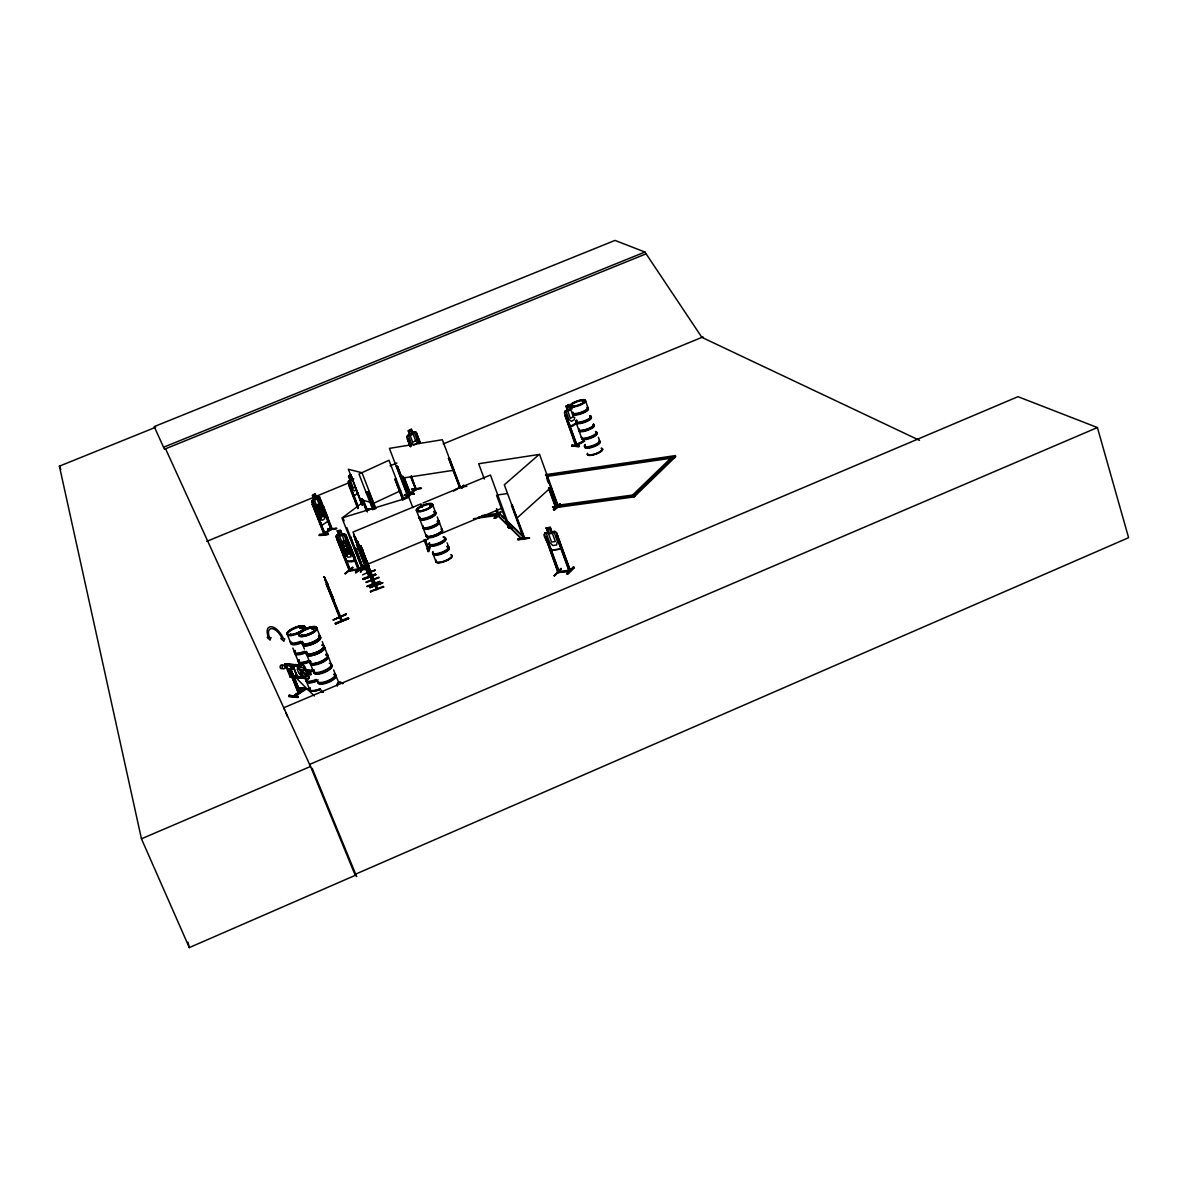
<?xml version="1.0" encoding="UTF-8"?>
<svg xmlns="http://www.w3.org/2000/svg" width="1188" height="1188" viewBox="0 0 1188 1188"><rect width="100%" height="100%" fill="white"/><g stroke="black" fill="none" stroke-linecap="round" stroke-linejoin="round"><path stroke-width="1.5" d="M285.387 665.443L285.283 663.736L303.311 665.458M285.506 665.473L300.638 666.483L300.133 665.265L284.897 663.988M291.179 677.323L290.154 675.645L305.019 677.264L305.509 678.482L290.139 677.175C291.402 677.962 289.961 674.145 291.015 677.264L285.447 663.81L286.709 664.983L286.13 665.532M494.46 518.072L500.712 511.79M561.3 569.186L554.009 575.883L560.974 568.488M561.152 569.082L554.484 575.735M372.037 583.026L374.725 586.56M360.721 571.22L360.35 572.022L362.637 566.32M360.885 571.74L362.177 568.428M341.773 619.676L339.367 616.899L342.293 620.938L326.522 582.417M342.322 620.879L341.595 619.304M340.971 619.557L341.817 619.72M358.137 508.434L348.292 483.011L348.47 481.14L350.059 479.967L348.529 476.299L350.816 474.591L352.242 478.259L348.559 481.244M354.336 495.797L352.301 492.768L348.47 481.14M557.469 506.266L557.974 507.425L550.549 488.016M557.038 506.34L558.271 505.212L634.941 494.728L635.313 495.767L557.038 506.34L558.167 505.613M574.695 417.166L574.368 419.75L571.413 421.369L568.77 419.216L566.26 412.177L567.389 410.053L565.83 406.192L569.067 404.469L570.344 408.434L572.378 408.835M524.754 538.105L512.028 504.752L524.042 538.684L524.814 538.03L523.596 538.713L523.849 537.318M315.904 512.31L316.201 510.424L322.245 506.222L323.671 506.89L327.576 516.765L328.126 521.042L321.963 525.319L316.008 512.295L316.29 510.513M322.082 525.141L319.884 522.126L311.731 502.301L312.043 500.4L318.206 496.228L319.631 496.896L332.209 529.061M312.221 500.49L311.731 502.301M577.086 445.411L565.859 414.879L576.952 445.53C573.032 443.48 580.843 444.49 583.991 440.466M377.472 589.263L376.047 584.11M375.943 585.476L376.908 589.56L363.929 556.207M373.329 584.451L373.314 582.64L372.854 583.219M289.382 670.968L290.228 670.938M570.463 426.388L568.176 423.091L570.507 426.225L576.299 423.032C567.493 432.952 567.493 417.612 564.478 413.053L565.013 411.152L572.453 407.128M564.552 413.053L565.087 411.152M369.186 575.616L368.874 572.304L369.067 575.69M355.301 539.367L353.697 535.283L369.557 576.462M407.588 435.61L407.113 437.303L410.603 446.866L406.92 437.303L407.499 435.506L409.622 434.377L408.212 430.799L411.404 429.165L412.696 432.907L414.701 433.264L417.211 439.902L416.721 443.584L413.825 445.129L411.182 443.124L408.672 436.456L409.771 434.452L408.36 430.873L411.345 429.328L412.622 432.892M356.385 544.282L369.023 577.041L369.171 575.274M290.748 677.13L308.598 678.719L308.895 677.19M308.598 678.719L309.132 677.175L304.945 666.839L303.296 665.31L295.292 664.567M428.155 551.692L429.521 546.242L430.398 546.703L428.853 551.47L427.903 551.024L429.477 546.228L427.918 551.009M427.502 549.792L428.259 548.069L427.086 548.648L427.502 549.792L428.898 549.376L425.081 539.456M427.829 549.524L423.953 539.798M583.471 401.559C580.546 402.643 586.233 399.628 583.471 401.633M584.318 400.92L582.551 401.396L583.145 400.92M582.684 401.796L583.768 401.024M572.527 406.073L571.547 406.519M571.235 406.355L572.349 405.851M350.594 570.552L337.956 538.788L350.029 570.879L349.955 569.408M349.287 569.468L349.866 569.631M349.242 570.953L359.34 569.78L345.886 535.357M289.798 676.106L305.019 677.264M286.159 663.81C283.917 665.013 286.976 662.577 286.382 665.562M366.691 508.82L365.681 509.34L366.78 508.716L367.226 509.815L363.29 499.955M361.048 571.814C361.924 570.374 362.637 565.429 363.083 569.171L355.153 548.93M362.964 567.716L361.776 568.235M350.133 569.394L349.005 569.542L349.45 570.7L359.489 569.587L346.05 535.239L344.431 533.961L336.694 534.927L335.981 536.516L344.401 557.618L347.074 561.36C361.791 564.196 351.767 552.658 350.341 545.841C345.5 544.772 344.06 541.773 342.619 535.699L339.516 536.085L343.198 545.441L342.055 546.94L344.936 554.261L347.832 557.187L350.935 556.83L351.366 553.489L348.485 546.168L346.317 545.054M336.115 536.56L336.783 535.046M529.195 538.209L517.76 539.753L529.566 537.956L517.864 538.773L529.462 537.897M348.648 544.772L350.193 545.797L350.698 549.821L342.812 550.816L340.214 547L340.971 545.515L343.124 545.247L341.58 541.327M340.481 547.074L340.882 545.574L348.723 544.713M350.712 537.139L363.231 569.082M349.643 537.318L350.772 536.976M411.464 476.091L415.963 489.738L410.528 476.596M415.473 489.842L415.592 488.61M429.536 506.073L430.739 504.781M430.338 505.732L431.496 505.078M430.101 504.989L431.779 504.93L431.021 505.479M362.563 568.993C362.385 564.746 364.79 571.235 361.523 568.295M417.374 510.959L418.31 510.098L417.537 510.35M418.651 510.439L417.419 510.736M418.681 510.365L417.552 510.885M413.973 494.178C399.242 494.446 403.608 497.564 414.122 493.287L404.663 494.579L404.544 495.396M545.351 532.803L544.52 534.452L558.256 572.364L570.507 570.834L556.578 532.759L554.722 531.378L545.158 532.744L544.371 534.407C541.476 534.511 558.761 561.553 548.633 546.094M404.529 495.337L414.36 493.911M357.336 569.676C381.274 569.973 357.855 565.963 357.321 569.794M357.647 569.408L367.315 568.829M313.38 628.259L312.132 628.794L312.696 628.214M313.974 628.378L312.889 628.482M311.88 628.66L313.023 629.091L314.241 627.828M301.307 636.026L302.613 635.565L301.529 635.298M301.618 636.174L302.881 635.506L301.722 635.194M301.529 635.446L302.688 635.268M302.316 627.531L301.217 628.11M300.534 627.427L300.237 628.363L301.425 628.051M301.366 628.244L302.881 627.116L301.485 627.531M290.629 634.288L289.827 634.555L290.57 634.333M290.585 634.808L290.332 635.001M508.345 526.878C510.038 530.204 506.578 526.21 509.489 526.418M328.081 534.57C309.816 535.105 324.072 536.634 328.289 533.65L319.587 534.318L319.423 535.135M339.367 617.478L341.773 621.161L324.101 576.774L325.007 577.992M331.214 528.096C333.724 527.056 324.176 535.625 324.918 533.991L317.597 515.755M327.19 519.661L331.021 529.67L331.898 529.061L320.047 499.242L319.334 499.747L322.601 508.033M298.143 697.089L289.07 695.322L298.337 697.074L288.743 696.391L297.713 697.49M422.26 507.335L420.938 503.875L352.985 532.076L373.507 584.882L374.903 584.288L373.656 584.615M523.656 538.624L511.434 505.301L512.429 504.707M578.927 446.599L571.784 445.946L578.942 446.614L579.254 445.678L572.081 445.055L571.814 445.856M572.052 445.084L571.799 445.96M376.938 587.778L376.774 589.575L377.339 588.996M557.469 507.454L558.642 506.236M371.978 579.18L372.468 580.828M584.14 401.351L583.65 401.009M508.672 528.14L510.038 527.724M509.801 527.843L490.436 475.022L423.047 502.999M410.454 494L404.172 477.428M289.055 670.581L290.05 670.685L299.198 693.198L298.411 693.183L299.287 693.243L290.332 670.893L291.312 670.24L300.371 692.545L291.134 670.284L289.055 670.581L291.431 670.24L290.288 669.765M301.707 635.922L302.435 635.58A9.697 3.015 -22.1 0 0 316.602 628.185A9.697 3.015 -22.1 0 0 303.846 629.566A9.697 3.015 -22.1 0 0 302.331 635.669A9.638 2.985 -22.1 0 0 316.543 628.185A9.638 2.985 -22.1 0 0 303.861 629.551A9.638 2.985 -22.1 0 0 302.361 635.625L302.465 635.61M429.729 506.088L431.897 504.989M431.259 504.945L430.472 505.39M300.43 627.457L302.004 626.819M300.208 627.992L301.054 627.383M290.169 634.912L290.971 634.362M566.914 573.537L573.522 566.958L566.839 573.537L567.79 574.175L574.324 567.478L567.107 574.264M570.507 570.834C571.116 568.072 566.438 570.76 569.824 569.78M556.4 532.907L570.285 571.057L568.904 571.265L568.666 569.943M568.577 570.314L558.939 571.517M570.047 569.542L569.958 571.161M557.662 571.101L558.835 570.893C561.078 573.344 556.029 573.002 557.781 571.086M561.048 568.458L554.692 575.809M557.499 571.369L559.31 572.171M374.279 583.189L372.973 583.546L374.383 583.159M551.529 550.311L561.152 548.975L551.574 550.148M560.766 544.535L561.078 549.049M556.504 532.833L554.722 531.378M556.192 535.847L557.543 535.476L556.192 535.847L569.126 571.235M557.41 507.365L634.125 496.911L675.734 456.608L675.378 455.598L545.5 474.71M672.022 456.994L632.655 495.04L633.026 496.079M643.51 485.922L647.445 482.12M660.573 469.438L672.378 458.019M675.378 455.598L633.768 495.871L634.125 496.911M570.091 571.101L558.018 572.586L545.396 537.125L546.525 536.976L559.489 572.2M545.173 537.347L546.525 536.976M550.341 527.383L546.198 528.007L550.341 527.383L551.856 531.912L554.425 533.1L557.38 541.253L556.608 545.01L552.821 545.515L549.524 542.307L546.554 534.169L548.054 532.432L546.465 528.066M584.526 441.268L575.764 445.96L564.998 415.355L566.112 414.894M554.291 510.083L560.484 504.217L554.291 510.083L553.415 509.489L559.904 504.187M557.573 507.439L558.523 506.86L539.486 454.158L504.321 484.808L524.235 538.535M549.539 487.956L556.682 507.365C554.529 508.954 555.123 503.92 555.939 507.246L548.737 487.897M555.197 506.34L556.459 505.94L555.063 506.385M553.489 509.489L559.741 503.742M516.661 518.369L551.366 487.035M500.846 512.295L494.594 518.176C498.96 518.918 497.594 511.167 497.668 515.547L522.081 539.397L524.547 538.357L523.923 536.842M545.752 474.74C547.074 472.497 546.465 481.675 548.752 483.026M324.666 532.996L323.611 533.471L330.724 528.898M324.161 534.496L312.266 504.603L312.993 504.113L325.096 534.08M331.096 529.596L331.036 528.482M498.455 514.062L497.252 514.256L498.678 513.84M494.015 518.161L500.727 511.776L494.594 518.176M453.623 491.119L459.518 487.362L466.839 486.278M478.497 516.973L496.614 514.493L497.861 513.379L481.571 515.622M461.493 487.882C463.513 484.125 466.127 485.521 462.043 487.971M461.597 487.941L463.973 485.758M460.573 487.347L459.682 487.481L448.589 458.271L459.711 487.466M448.381 458.449L449.51 458.123L460.454 487.392L459.266 487.763M463.736 485.298L461.241 487.422L463.81 485.343M404.603 498.99L410.899 493.748M404.336 498.366L410.617 493.198M408.85 496.109L397.475 466.305L408.954 496.109C406.296 496.272 409.934 496.911 408.093 495.262L407.41 495.366M407.232 495.366L408.553 495.01M363.677 566.542L355.524 572.037C379.432 553.281 340.05 585.892 363.261 566.572M358.123 568.532C359.311 569.126 358.182 567.389 358.464 569.705M357.885 569.082L350 569.958M362.979 566.052L355.539 572.037M345.352 573.165L352.762 567.151L345.5 573.67M366.201 510.38L371.889 508.984M347.074 561.36L344.475 557.543M397.475 466.305L396.361 466.617L397.252 466.483M350.623 549.896L350.074 545.782M358.063 492.827L354.217 495.975L352.227 492.842M362.043 569.29L363.394 568.859M356.489 489.441L354.469 491.045L352.242 488.966L349.569 482.105L350.178 480.026L348.752 476.343M346.05 535.239L344.431 533.961M345.797 538.001L346.97 537.689L345.797 538.001L358.39 569.913M363.409 568.324L362.637 568.933L350.118 537.006M349.376 570.923L336.783 539.114L337.956 538.788M357.811 508.479L348.782 485.328L349.718 484.793L358.093 506.296M350.668 475.66L349.361 476.685L349.836 477.903L351.143 476.878M421.101 488.446L411.449 489.233L420.938 488.03M348.633 476.284L350.787 474.769M411.687 489.842L421.488 488.342M415.518 489.04L410.261 493.124M416.587 489.248L409.474 494.535L402.598 476.284M340.139 617.537L326.165 583.961M363.513 501.9L342.812 517.419L344.134 520.804M352.836 567.745L345.069 573.878L345.366 573.165M312.889 628.422L312.429 628.051M290.689 634.778A9.638 2.97 -22.2 0 0 304.9 627.353A9.623 2.97 -22.2 0 0 292.293 628.734A9.623 2.97 -22.2 0 0 290.704 634.778A9.623 2.97 -22.2 0 0 304.9 627.368A9.638 2.97 -22.2 0 0 292.278 628.719A9.638 2.97 -22.2 0 0 290.689 634.778L290.852 634.719M302.495 627.442L300.267 628.17L300.787 627.219M300.386 627.813L302.598 626.997M289.827 634.941L291.194 634.496M582.447 401.618L584.021 401.44M327.799 529.224L336.828 528.408L328.081 529.016M331.021 528.868L324.606 533.219M366.201 508.895L366.795 509.904M317.998 515.325L315.652 512.206L317.909 515.325L324.101 511.078L323.448 506.816L324.101 511.078M316.557 505.568L319.082 503.89M317.27 507.365L319.691 505.687M312.266 504.603L313.29 504.083M319.334 499.747L320.047 499.242M363.142 568.458L355.851 548.396M376.344 587.956L375.75 585.016M315.028 493.866L312.593 495.53L314.048 499.227L313.231 501.366L315.963 508.271L318.429 510.32M293.184 696.406L305.182 688.446L305.42 689.174M298.039 696.331L289.011 695.44L288.758 696.48M309.429 689.604L300.163 687.882L309.429 689.604L300.445 688.624M293.035 695.767C292.887 698.692 302.064 687.392 304.128 688.327L304.425 689.055M292.857 696.361L303.92 689.01M292.827 696.42L305.138 688.431M294.832 696.643L305.925 689.218M310.825 674.442L307.811 674.145L307.707 676.269L302.138 675.705L298.856 673.254L297.178 669.141L298.648 667.151L304.232 667.686L306.133 670.002L309.177 670.151L310.989 674.606L309.058 670.24L306.014 670.077L303.296 665.31M309.132 677.175L307.692 674.235L310.989 674.606M290.377 675.957L286.516 665.28M289.516 670.27L288.907 668.785L290.214 668.681L300.326 692.456M290.748 667.908L291.402 667.597M288.907 668.785L290.214 668.681M291.327 668.829L293.852 668.829L291.327 668.829L290.496 666.78L293.02 666.795M289.204 670.953L291.431 670.24M290.05 670.685L289.902 668.889M290.496 666.78L291.639 668.621M292.783 665.726L297 676.091L292.783 665.726L295.367 664.716L292.931 665.844M428.734 549.45L425.037 539.619M366.171 509.236L366.468 510.38M363.201 568.443L355.509 548.425M416.156 489.322L411.137 476.136M409.815 492.857L409.801 494.49L410.588 493.926L403.846 477.472M324.829 534.051L324.487 532.907M312.578 504.573L324.398 534.57L323.968 533.486M301.871 627.858L302.628 626.937M431.021 505.613L431.749 504.885M584.244 440.481L576.551 444.594M565.978 406.266L569.007 404.663L570.27 408.434M497.906 515.206L496.317 510.588M410.053 446.272L407.469 439.486L408.33 439.025L411.122 445.842M415.919 434.986C417.255 432.922 416.81 441.966 419.334 443.495M408.538 439.04L407.469 439.486M407.529 435.595L414.775 431.793M368.354 491.372L368.726 491.193M361.746 504.826L355.509 487.644L362.578 504.766M355.969 487.763L355.138 487.823M290.436 670.893L299.094 693.287M312.563 628.17L313.32 627.635M312.132 628.452L313.498 628.556M313.305 628.808L314.063 627.992M302.212 635.996L302.42 635.907A9.697 3.015 -22.1 0 0 316.721 628.482A9.697 3.015 -22.1 0 0 303.965 629.863A9.697 3.015 -22.1 0 0 302.45 635.966M558.315 572.334L557.989 570.997M559.073 572.482L546.287 537.199M367.196 492.159L366.038 492.56L367.196 492.159L373.864 509.385M402.821 499.821L394.936 479.209L395.931 478.734M370.805 504.588L400.638 490.733M431.244 505.657L429.982 506.073M583.709 401.603L584.674 401.054L583.531 400.801M460.35 487.555L442.337 439.723L389.412 448.381L407.751 496.436M349.703 569.676L350.163 570.819M349.614 570.671L336.204 536.501M358.776 568.636L359.177 569.824M354.885 874.457L1128.6 537.689L1097.415 427.546L1017.982 396.688L283.813 707.736L284.6 709.667M155.717 427.235L59.4 466.156L141.446 838.802L189.308 947.593L355.257 875.348L309.682 764.404L1097.415 427.546M141.446 838.802L310.528 766.468L165.548 448.767M509.919 527.769L508.791 528.244L496.599 495.426L497.727 494.951M511.642 529.224L512.325 528.912L508.405 525.957M360.796 552.524L361.894 551.514L374.68 584.437L374.576 583.442M332.358 595.797C337.05 608.241 324.829 576.982 327.962 584.719M521.695 538.357L524.175 537.318L499.673 513.558L497.297 514.538L522.081 539.397M345.916 613.825L333.16 619.988L346.198 614.508L345.916 613.81M335.417 623.745L348.693 618.532L348.277 617.626L335.209 623.21L335.58 624.042L348.678 618.503L335.447 623.819M324.844 577.962L327.591 584.125M327.19 582.981L325.274 580.16L340.08 617.181M365.874 564.983L428.378 538.892M442.263 533.1L502.583 507.929M326.641 582.046L327.042 583.041M206.757 541.372L348.945 482.788M390.065 465.845L396.926 463.023M443.183 443.956L703.014 336.902M644.921 252.034L614.998 240.407L154.202 426.611L163.558 447.237L644.921 252.034L701.87 337.362L919.497 440.332M645.589 254.039L164.39 449.242L163.558 447.237M575.69 444.891L576.299 445.901L564.998 415.355M357.677 542.307L357.246 541.089L358.449 543.718M358.895 545.307L358.642 544.297L359.236 545.218M359.118 546.391L359.355 547.386M369.112 567.478L360.84 545.782L363.439 553.252M362.726 551.143L362.83 552.197L362.236 549.019L375.957 585.862M362.682 549.999L362.875 550.742M363.172 552.658L377.398 589.322L362.919 552.034L363.454 553.95M364.983 560.498L365.325 561.345L363.751 557.321L364.033 558.538M366.944 560.87L368.473 565.399L366.795 560.929M367.701 564.805L369.201 568.503L368.622 565.34M365.993 582.001L378.794 577.19M366.201 582.536L379.002 577.724M379.937 581.808L367.062 586.649M366.884 586.204L379.729 581.274M369.483 587.065L382.655 582.892L369.498 587.095M382.61 582.744L369.75 587.748L382.655 582.892M370.582 591.787L383.605 587.006M373.789 584.808L373.181 583.427M302.094 663.439L301.188 663.453M415.741 488.238L415.874 489.783L410.855 476.551M409.875 494.431L402.925 476.24M362.31 569.186L341.921 517.938L408.939 497.445L412.845 507.677M353.742 533.932L353.876 535.328M355.301 537.912L355.108 537.125L355.776 538.119M355.316 540.184L355.242 537.065M355.91 542.025L355.464 540.124M361.761 556.236L361.33 553.044L361.761 556.236L360.098 552.672M367.122 572.69L362.563 574.903M370.27 571.517L375.245 570.195L370.522 572.185M370.478 571.888L375.245 570.195M375.423 573.967L362.696 578.675L362.949 579.492L375.705 574.873L375.438 574.056M375.675 574.636L362.919 579.388L375.705 574.873M407.692 495.129L407.692 496.48M354.514 550.044L359.786 548.455M427.695 549.599L428.957 549.212M430.635 505.776L429.744 505.91M417.864 511.018L418.518 510.276M331.333 529.655L319.631 499.717M313.201 628.006L313.439 627.932M313.083 628.898L312.088 629.046M408.108 496.213L396.584 466.439M556.563 507.41L555.984 506.236M358.761 569.616L346.05 537.793M368.77 573.299L355.88 539.426M350.816 474.591L352.212 478.437L353.772 478.809M537.511 454.692L478.675 463.736L484.333 479.002M349.718 484.793L358.405 508.004M400.846 478.348L453.757 470.255M546.153 475.482L674.279 456.667L674.621 457.692M551.336 474.873L555.004 474.339M558.657 473.804L562.31 473.269M567.805 472.453L571.458 471.918M575.126 471.384L578.779 470.849M582.432 470.314L587.926 469.498M591.579 468.963L595.247 468.428M598.901 467.894L602.568 467.359M608.048 466.542L611.701 466.008M615.369 465.473L619.022 464.939M622.69 464.404L628.17 463.587M631.823 463.053L635.491 462.518M639.144 461.984L642.812 461.449M648.292 460.647L651.945 460.098M655.613 459.563L659.266 459.028M662.934 458.494L668.413 457.692M546.51 476.462L670.968 458.226M366.795 509.207L371.829 509.132M365.741 509.711L372.186 508.806L365.8 509.756M497.95 494.906L507.142 493.584M309.474 689.411L300.237 687.911M560.513 504.276L559.652 503.697M564.062 505.88L552.821 507.454M497.802 515.384L498.782 515.25M545.277 532.877L547.98 532.506L546.272 527.947M554.633 531.6L551.781 531.986L550.192 527.606M473.418 518.711L496.985 515.488L496.614 514.493M337.362 530.902L340.481 530.501L342.025 534.452L344.282 535.491L347.178 542.842L346.748 546.183L343.718 546.747L346.599 554.054L349.703 553.697L346.822 546.361M574.368 567.552L573.418 566.899M336.709 535.105L338.922 534.838L337.451 530.828M344.357 534.154L342.025 534.452L340.614 530.294L337.199 530.784L338.922 534.838L337.852 536.293L340.748 543.629L343.644 546.569M336.783 539.114L337.689 538.996M341.491 541.386L344.906 540.911L346.451 544.846M342.396 543.421L345.515 543.05M342.916 550.608L350.564 549.702M347.104 561.226L354.974 560.394L354.351 556.37M373.27 584.422L372.2 579.967M357.454 568.889L367.448 567.923M313.959 499.242L312.355 495.47L315.058 493.673L316.528 497.386M336.427 528.556L327.725 529.373M323.671 506.89L322.171 506.385M320.478 507.395L319.127 503.697L316.424 505.509L317.879 509.192L317.211 511.389L319.928 518.28L322.394 520.314L324.799 518.621L324.933 514.775L322.215 507.915L320.448 507.588M328.126 521.042L327.472 516.78M556.756 507.157L549.747 487.763M328.541 534.273L319.735 534.808M555.553 507.528L548.514 488.105M498.485 513.869L498.886 515.236M508.939 525.764L508.093 525.438L511.79 529.076M290.154 675.645L291.015 675.72M572.215 445.545L579.477 446.317M412.756 432.729L414.761 431.66L416.335 432.328L419.943 441.891M284.957 664.3L285.818 664.389M285.833 665.087L300.638 666.483M300.519 677.754L308.613 678.482M298.337 697.074L289.219 695.93M316.483 497.564L318.265 497.906L320.983 504.796L320.849 508.642L318.503 510.498L321.22 517.374L323.641 515.681L320.923 508.806M290.362 677.383L284.957 664.122M360.098 499.435L370.389 502.301M394.936 479.209L402.97 499.896M318.132 496.376L319.572 497M339.56 617.775L326.373 584.288M305.45 689.055L294.119 695.945M289.501 670.893L298.47 693.213L289.53 670.819A2080.633 520.032 11.4 0 0 314.449 695.99M510.038 526.804L512.34 528.942M508.108 527.012L509.607 526.536L509.815 527.858M501.336 515.8L503.92 518.31M506.489 520.819L524.547 538.357M376.284 588.327L376.195 584.838M563.84 505.346L552.524 506.934L563.795 505.36M289.857 669.527L290.228 669.468M324.101 576.774L325.17 578.497M330.294 591.268L324.25 576.715M332.001 596.628L333.798 599.598M331.853 596.688L333.65 599.658M333.16 619.988L346.124 614.359M359.415 545.96L359.028 545.247L359.563 546.584M362.088 549.064L362.578 550.148M358.776 544.253L359.266 545.322M355.554 874.16L356.652 876.581L312.206 768.339M354.366 536.115L354.069 534.986M366.409 560.84L367.538 563.424L365.83 558.301M329.224 589.545L331.615 594.579L330.665 591.876M59.4 466.156L60.826 469.512M361.211 546.851L361.583 547.995M364.33 559.83L365.191 562.355M286.011 713.097L287.422 716.527M367.834 564.746L369.349 568.443M292.708 667.003L293.54 669.037M292.604 675.363L299.584 692.456M289.219 668.592L289.827 670.077M287.214 634.318L290.466 642.307M292.842 648.099L294.52 652.227M295.188 653.89L298.337 661.612M299.747 665.518L300.237 666.75M304.633 677.531L305.123 678.749M306.623 682.016L309.816 689.901M293.05 665.77L297.178 675.913M302.747 644.921L304.41 649.094M306.801 654.9L310.009 662.904M310.32 663.676L313.558 671.651M316.647 627.724L319.854 635.773M322.215 641.594L323.864 645.767M324.562 647.43L327.769 655.42M328.081 656.192L331.274 664.181M333.62 669.958L335.254 674.086M338.491 682.075L335.937 675.734A9.608 3.193 -22.3 0 1 327.442 682.788A9.608 3.193 -22.3 0 1 318.161 682.358M320.537 507.573L316.973 498.797L314.538 500.46L318.117 509.251M319.29 506.043L318.8 504.811L317.241 505.88L317.731 507.113M312.993 504.113L316.275 512.429M346.777 527.561L350.089 536.011M350.475 536.961L352.48 542.099M370.686 592.159L370.374 591.238L383.353 586.352L383.65 587.199M360.142 548.099L361.909 552.598M369.542 571.666L371.547 576.804M364.538 559.83L365.562 562.414M359.34 547.193L355.613 538.06L369.201 573.091M373.774 584.288L359.712 547.861L362.771 555.316L362.503 554.113M362.949 500.014L366.156 508.256M362.058 498.782L367.404 511.939M361.716 498.826L366.142 510.439M362.221 504.945L348.381 469.29L362.013 472.735L375.868 508.523M368.829 491.505L375.497 508.716M369.023 493.094L370.359 496.539M373.017 503.43L375.022 508.583M367.047 492.099L373.715 509.31M372.854 509.845L358.984 474.042L388.981 460.261L403.965 499.42M416.587 510.825L419.379 518.161M419.988 519.691L422.854 527.294M423.463 528.809L426.225 536.13M433.323 554.692L436.07 561.954M408.33 439.025L410.899 445.812M432.477 504.217L435.239 511.568M437.273 516.899L438.699 520.7M439.293 522.215L442.07 529.521M447.089 542.812L448.5 546.584M416.186 432.432L420.196 443.035M416.78 434.541L419.988 443.02M456.296 488.714L456.652 489.664M499.673 513.558L500.044 514.553L497.668 515.547L496.094 510.795M496.658 508.746L499.109 515.028M496.436 508.939L498.604 515.325M556.43 535.625L569.423 570.938M568.666 569.72L569.097 571.265M546.317 474.22L557.707 505.732M546.138 474.68L557.9 507.454M576.239 422.869L578.675 429.789M578.912 430.457L581.363 437.347M585.506 400.727A8.108 2.109 -19.5 0 1 574.175 406.459A8.108 2.109 -19.5 0 1 573.834 402.702A8.108 2.109 -19.5 0 1 585.506 400.727L587.926 407.692M598.381 437.303L599.628 440.882A8.153 2.272 -19.5 0 1 591.401 446.554A8.153 2.272 -19.5 0 1 585.417 444.951M358.731 546.198L360.127 551.291L355.45 539.322M325.423 580.1L325.646 581.303M187.971 942.188L189.308 947.593M368.429 565.295L369.201 568.503M365.978 558.954L366.26 560.187M363.023 551.381L363.29 552.598M361.746 548.217L362.34 550.089M360.84 545.782L361.167 547.163M360.751 546.02L361.033 547.223M325.972 581.036L326.151 581.823M358.835 544.401L359.296 546.435L357.246 541.089L357.722 542.396M357.766 542.099L357.93 542.857M354.276 556.43L354.752 560.335M358.791 546.851L358.88 548.099M354.588 536.323L354.648 537.11M560.617 544.535L560.929 548.915M288.313 669.512A2080.633 520.032 11.4 0 1 284.793 665.681M282.685 668.176A1.901 1.544 -83.5 0 1 280.413 667.998A1.901 1.544 -83.5 0 1 280.858 665.221A1.901 1.544 -83.5 0 1 283.056 665.889M305.019 651.841A9.727 3.074 -22.3 0 1 296.525 653.742A9.727 3.074 -22.3 0 1 295.114 650.979M304.767 651.217A9.593 3.029 -22.3 0 1 296.391 653.088A9.593 3.029 -22.3 0 1 294.995 650.385M301.41 642.931A9.608 3 -22.2 0 1 293.035 644.817A9.608 3 -22.2 0 1 291.639 642.129M301.203 642.381A9.742 3.044 -22.2 0 1 290.733 642.619M305.227 652.346A9.727 3.089 -22.3 0 1 296.733 654.246A9.727 3.089 -22.3 0 1 295.322 651.484M300.995 641.876A9.742 3.044 -22.2 0 1 290.525 642.099M308.583 660.647A9.563 3.059 -22.3 0 1 300.222 662.488A9.563 3.059 -22.3 0 1 298.812 659.756M308.821 661.211A9.593 3.074 -22.3 0 1 300.43 663.067A9.593 3.074 -22.3 0 1 299.02 660.32M305.45 652.895A9.593 3.044 -22.3 0 1 295.114 653.058M300.742 641.253A9.608 3 -22.2 0 1 290.407 641.49M308.672 660.87A9.593 3.074 -22.3 0 1 300.282 662.726A9.593 3.074 -22.3 0 1 298.871 659.979M316.454 680.085A9.682 3.193 -22.3 0 1 305.984 680.13M316.661 680.59A9.682 3.193 -22.3 0 1 306.177 680.635M316.201 679.462A9.563 3.148 -22.3 0 1 305.865 679.521M316.884 681.125A9.549 3.148 -22.3 0 1 308.509 682.937A9.549 3.148 -22.3 0 1 307.068 680.115M319.988 688.802A9.519 3.178 -22.4 0 1 309.667 688.817M309.177 662.117A9.563 3.074 -22.3 0 1 298.871 662.251M312.459 670.195A9.697 3.148 -22.3 0 1 307.781 671.71M312.206 669.587A9.563 3.104 -22.3 0 1 309.86 670.448M312.875 671.235A9.563 3.119 -22.3 0 1 310.543 672.111M312.667 670.7A9.697 3.148 -22.3 0 1 310.291 671.591M320.077 689.04A9.563 3.193 -22.4 0 1 311.702 690.837A9.563 3.193 -22.4 0 1 310.246 687.986M323.745 646.213A9.786 3.119 -22.2 0 1 315.756 653.831A9.786 3.119 -22.2 0 1 306.89 652.494M325.72 654.35A9.623 3.104 -22.2 0 1 325.646 658.657A9.623 3.104 -22.2 0 1 314.241 663.468A9.623 3.104 -22.2 0 1 310.41 660.81M318.473 635.966A9.801 3.089 -22.2 0 1 314.063 642.812A9.801 3.089 -22.2 0 1 302.301 643.554M303.222 643.064A9.652 3.044 -22.2 0 0 307.039 645.648A9.667 3.044 -22.2 0 0 318.503 640.837A9.667 3.044 -22.2 0 0 318.607 636.605A9.652 3.044 -22.2 0 1 318.488 640.837A9.652 3.044 -22.2 0 1 307.039 645.648A9.667 3.044 -22.2 0 1 303.207 643.079M322.275 645.426A9.786 3.119 -22.2 0 1 322.186 649.762A9.786 3.119 -22.2 0 1 310.573 654.647A9.786 3.119 -22.2 0 1 306.682 651.974M319.527 635.714A9.801 3.089 -22.2 0 1 312.682 642.827A9.801 3.089 -22.2 0 1 302.094 643.05M333.977 674.829A9.608 3.193 -22.3 0 1 335.239 675.14M333.843 674.19A9.742 3.237 -22.3 0 1 330.665 680.709A9.742 3.237 -22.3 0 1 317.879 682.699M327.561 656.103A9.623 3.119 -22.2 0 1 320.894 663.186A9.623 3.119 -22.2 0 1 310.469 663.32M327.383 655.568A9.652 3.119 -22.2 0 1 319.513 663.142A9.652 3.119 -22.2 0 1 310.751 661.761M331.14 664.597A9.756 3.193 -22.2 0 1 323.21 672.319A9.756 3.193 -22.2 0 1 314.33 670.864M334.571 673.477A9.623 3.193 -22.3 0 1 326.774 681.125A9.623 3.193 -22.3 0 1 318.013 679.655M331.259 665.235A9.623 3.163 -22.2 0 1 324.606 672.378A9.623 3.163 -22.2 0 1 314.152 672.467M334.912 673.997A9.756 3.237 -22.3 0 1 328.2 681.273A9.756 3.237 -22.3 0 1 317.597 681.318M330.932 664.092A9.756 3.193 -22.2 0 1 323.002 671.799A9.756 3.193 -22.2 0 1 314.122 670.359M329.328 663.29A9.638 3.148 -22.2 0 1 329.284 667.641A9.638 3.148 -22.2 0 1 317.864 672.467A9.638 3.148 -22.2 0 1 314.003 669.75M323.344 691.847A9.549 3.208 -22.3 0 1 321.324 690.05M322.304 692.099A9.563 3.222 -22.3 0 1 321.621 691.49M323.374 692.099A9.623 3.237 -22.3 0 1 321.428 691.164M337.214 685.892A5.316 3.341 51.4 0 1 338.565 682.551A5.316 3.341 51.4 0 1 342.693 683.664M337.407 685.728A5.316 3.341 51.4 0 1 338.758 682.387A5.316 3.341 51.4 0 1 342.901 683.501M437.347 521.681A8.628 2.495 -20.8 0 1 437.823 524.918A8.628 2.495 -20.8 0 1 427.621 529.165A8.628 2.495 -20.8 0 1 423.641 527.383M437.229 521.087A8.747 2.525 -20.8 0 1 437.704 524.383A8.747 2.525 -20.8 0 1 427.353 528.69A8.747 2.525 -20.8 0 1 423.329 526.878M441.238 528.927A8.613 2.51 -20.8 0 1 435.833 534.645A8.613 2.51 -20.8 0 1 425.987 535.283M441.342 529.12A8.643 2.525 -20.8 0 1 435.922 534.852A8.643 2.525 -20.8 0 1 426.032 535.491M433.783 511.983A8.762 2.495 -20.8 0 1 434.244 515.236A8.762 2.495 -20.8 0 1 423.878 519.542A8.762 2.495 -20.8 0 1 419.869 517.775M437.986 520.299A8.628 2.495 -20.8 0 1 431.496 526.388A8.628 2.495 -20.8 0 1 423.062 525.853M435.12 512.711A8.643 2.465 -20.8 0 1 428.601 518.77A8.643 2.465 -20.8 0 1 420.166 518.28M438.283 520.775A8.747 2.525 -20.8 0 1 431.704 526.952A8.747 2.525 -20.8 0 1 423.151 526.418M433.605 511.508A8.762 2.495 -20.8 0 1 434.051 514.76A8.762 2.495 -20.8 0 1 423.7 519.067A8.762 2.495 -20.8 0 1 419.691 517.3M434.526 511.182A8.643 2.45 -20.8 0 1 428.022 517.24A8.643 2.45 -20.8 0 1 419.587 516.75M448.366 547.668A8.598 2.584 -20.8 0 1 442.99 553.474A8.598 2.584 -20.8 0 1 433.13 554.039M447.03 546.926A8.717 2.614 -20.8 0 1 447.534 550.326A8.717 2.614 -20.8 0 1 437.243 554.633A8.717 2.614 -20.8 0 1 433.189 552.717M451.975 555.657A8.613 2.614 -20.8 0 1 443.777 561.865A8.613 2.614 -20.8 0 1 436.367 560.766M451.009 554.737A8.568 2.599 -20.8 0 1 444.639 560.959A8.568 2.599 -20.8 0 1 436.189 560.261M442.485 530.68A8.598 2.525 -20.8 0 1 434.244 536.783A8.598 2.525 -20.8 0 1 426.878 535.818M451.113 554.915A8.613 2.614 -20.8 0 1 444.713 561.167A8.613 2.614 -20.8 0 1 436.234 560.454M442.53 530.813A8.643 2.525 -20.8 0 1 432.996 536.634A8.643 2.525 -20.8 0 1 426.67 535.343M441.594 529.774A8.643 2.525 -20.8 0 1 442.337 530.19M444.832 538.045A8.732 2.584 -20.8 0 1 439.367 543.881A8.732 2.584 -20.8 0 1 429.358 544.505M447.787 546.153A8.598 2.584 -20.8 0 1 441.372 552.361A8.598 2.584 -20.8 0 1 432.922 551.692M444.936 538.624A8.613 2.554 -20.8 0 1 439.545 544.386A8.613 2.554 -20.8 0 1 429.67 544.995M446.851 546.465A8.717 2.614 -20.8 0 1 447.371 549.866A8.717 2.614 -20.8 0 1 437.065 554.172A8.717 2.614 -20.8 0 1 433.011 552.242M443.421 537.422A8.732 2.584 -20.8 0 1 443.926 540.778A8.732 2.584 -20.8 0 1 433.605 545.084A8.732 2.584 -20.8 0 1 429.566 543.198M443.139 536.946A8.613 2.554 -20.8 0 1 443.629 540.258A8.613 2.554 -20.8 0 1 433.457 544.505A8.613 2.554 -20.8 0 1 429.462 542.649M590.377 417.018A8.064 2.168 -19.5 0 1 585.045 422.215A8.064 2.168 -19.5 0 1 576.447 422.2M590.288 416.468A8.182 2.198 -19.5 0 1 588.817 419.899A8.182 2.198 -19.5 0 1 578.853 423.225A8.182 2.198 -19.5 0 1 576.893 420.938M593.644 424.22A8.078 2.198 -19.5 0 1 586.516 429.521A8.078 2.198 -19.5 0 1 578.883 429.135M593.54 424.027A8.049 2.183 -19.5 0 1 586.441 429.314A8.049 2.183 -19.5 0 1 578.838 428.927M578.987 429.417A8.078 2.198 -19.5 0 0 586.605 429.804A8.078 2.198 -19.5 0 0 593.748 424.517A8.078 2.198 -19.5 0 1 586.634 429.893A8.078 2.198 -19.5 0 1 579.016 429.492M587.243 407.84A8.197 2.168 -19.5 0 1 581.823 413.068A8.197 2.168 -19.5 0 1 573.106 413.112M589.857 415.562A8.078 2.168 -19.5 0 1 588.416 418.948A8.078 2.168 -19.5 0 1 578.571 422.23A8.078 2.168 -19.5 0 1 576.655 419.973M587.332 408.39A8.078 2.138 -19.5 0 1 582.952 413.157A8.078 2.138 -19.5 0 1 573.165 414.241M590.124 416.023A8.182 2.198 -19.5 0 1 588.654 419.453A8.182 2.198 -19.5 0 1 578.69 422.779A8.182 2.198 -19.5 0 1 576.744 420.493M587.095 407.395A8.197 2.168 -19.5 0 1 581.66 412.622A8.197 2.168 -19.5 0 1 572.943 412.667M587.629 407.202A8.078 2.138 -19.5 0 1 580.472 412.444A8.078 2.138 -19.5 0 1 572.868 412.132M599.004 441.505A8.049 2.242 -19.5 0 1 593.733 446.792A8.049 2.242 -19.5 0 1 585.12 446.673M599.747 441.268A8.153 2.272 -19.5 0 1 592.574 446.673A8.153 2.272 -19.5 0 1 584.838 446.198M601.544 448.663A8.049 2.272 -19.5 0 1 597.252 453.608A8.049 2.272 -19.5 0 1 587.436 454.529M601.351 448.188A8.019 2.272 -19.5 0 1 596.109 453.504A8.019 2.272 -19.5 0 1 587.511 453.341M593.183 425.022A8.049 2.183 -19.5 0 1 588.847 429.863A8.049 2.183 -19.5 0 1 579.076 430.873M601.44 448.381A8.049 2.272 -19.5 0 1 596.183 453.712A8.049 2.272 -19.5 0 1 587.555 453.564M593.05 424.591A8.078 2.198 -19.5 0 1 587.733 429.818A8.078 2.198 -19.5 0 1 579.12 429.789M595.901 432.387A8.168 2.257 -19.5 0 1 590.525 437.719A8.168 2.257 -19.5 0 1 581.808 437.644M599.316 440.362A8.049 2.242 -19.5 0 1 591.238 446.02A8.049 2.242 -19.5 0 1 585.328 444.431M597.119 433.724A8.049 2.228 -19.5 0 1 588.699 438.847A8.049 2.228 -19.5 0 1 582.09 438.105M595.737 431.942A8.168 2.242 -19.5 0 1 591.357 436.887A8.168 2.242 -19.5 0 1 581.437 437.882M595.47 431.496A8.049 2.213 -19.5 0 1 590.184 436.753A8.049 2.213 -19.5 0 1 581.571 436.679M321.176 508.865L321.146 513.023C317.864 508.167 316.008 512.325 320.968 514.211L320.998 519.795L321.829 514.642C325.185 519.765 327.146 515.592 322.037 513.498L322.007 508.122L321.191 508.731M304.841 669.601L303.044 671.769L307.321 675.809L302.747 672.66C301.232 678.155 297.861 673.165 301.752 671.71L297.297 667.582L302.019 670.834L304.173 668.324L304.841 669.601M347.46 551.796C348.47 558.182 343.896 556.326 346.465 551.054L342.589 546.792L346.837 550.044C345.634 543.926 350.49 545.856 347.832 550.861L351.856 555.271L347.46 551.796M283.991 667.003L283.991 667.003M270.79 637.689L270.062 640.169L267.211 637.407L268.443 637.496A12.905 6.4 57.1 0 1 271.31 626.715A12.905 6.4 57.1 0 1 283.457 638.699L284.704 638.802L283.843 641.282L280.828 638.491L282.076 638.595A10.766 5.346 57.1 0 0 271.948 628.601A10.766 5.346 57.1 0 0 269.557 637.585L270.79 637.689M409.043 493.406L410.172 492.842L409.147 493.347M355.346 486.516L353.326 488.12L350.668 481.259L352.688 479.67L355.346 486.516M314.835 494.772L313.261 495.856L313.751 497.089L315.325 496.005L314.835 494.772M300.698 677.813L297 676.091L300.698 677.813M573.299 416.736L570.344 418.354L567.849 411.3L570.789 409.697L573.299 416.736M568.71 405.568L566.81 406.608L567.255 407.87L569.156 406.831L568.71 405.568M415.651 440.733L412.741 442.292L410.231 435.64L413.142 434.095L415.651 440.733M411.048 430.204L409.177 431.199L409.622 432.387L411.494 431.393L411.048 430.204M332.031 596.747L330.012 592.292L332.031 596.747M359.934 548.693L361.375 553.133L359.934 548.693M549.851 528.363L547.401 528.705L547.935 530.16L550.386 529.818L549.851 528.363M552.375 533.367L548.589 533.887L551.544 542.04L555.345 541.52L552.375 533.367M340.258 531.17L338.268 531.422L338.773 532.729L340.778 532.476L340.258 531.17M344.461 541.847L342.471 542.099L342.99 543.406L344.98 543.154L344.461 541.847M305.138 669.898L299.554 669.364L301.232 673.492L306.816 674.042L305.138 669.898M308.939 670.982L307.93 670.893L310.023 673.655L308.939 670.982M284.645 668.369A1.901 1.544 -83.5 0 0 284.14 665.161A1.901 1.544 -83.5 0 0 282.12 667.448A1.901 1.544 -83.5 0 0 284.645 668.369M291.045 635.58A9.593 2.955 -22.2 0 0 305.197 628.185A9.593 2.955 -22.2 0 0 292.619 629.536A9.593 2.955 -22.2 0 0 291.045 635.58M290.808 635.075A9.638 2.97 -22.2 0 0 305.019 627.635A9.638 2.97 -22.2 0 0 292.397 629.001A9.638 2.97 -22.2 0 0 290.808 635.075M311.85 691.149A9.549 3.178 -22.4 0 0 320.211 689.352A9.563 3.193 -22.4 0 1 311.85 691.193A9.563 3.193 -22.4 0 1 310.395 688.327A9.549 3.178 -22.4 0 0 311.85 691.149M298.619 661.731A9.593 3.089 -22.3 0 0 308.969 661.597A9.593 3.089 -22.3 0 1 298.634 661.775M315.978 654.365A9.638 3.074 -22.2 0 0 323.849 646.866A9.652 3.089 -22.2 0 1 315.978 654.365A9.652 3.089 -22.2 0 1 307.247 653.044A9.638 3.074 -22.2 0 0 315.978 654.365M325.883 659.192A9.638 3.119 -22.2 0 0 325.958 654.87A9.652 3.119 -22.2 0 1 325.913 659.221A9.652 3.119 -22.2 0 1 314.449 664.047A9.652 3.119 -22.2 0 1 310.603 661.374A9.638 3.119 -22.2 0 0 314.449 664.018A9.638 3.119 -22.2 0 0 325.883 659.192M302.688 636.486A9.652 3 -22.1 0 0 316.899 629.031A9.638 3 -22.1 0 0 304.187 630.383A9.638 3 -22.1 0 0 302.688 636.456A9.638 3 -22.1 0 0 316.884 629.016A9.652 3 -22.1 0 0 304.187 630.397A9.652 3 -22.1 0 0 302.688 636.486M325.764 658.88A9.652 3.119 -22.2 0 0 325.839 654.543A9.652 3.119 -22.2 0 1 325.779 658.894A9.652 3.119 -22.2 0 1 314.315 663.721A9.652 3.119 -22.2 0 1 310.469 661.048A9.652 3.119 -22.2 0 0 314.315 663.706A9.652 3.119 -22.2 0 0 325.764 658.88M321.844 649.183A9.638 3.074 -22.2 0 0 321.933 644.921A9.652 3.074 -22.2 0 1 321.859 649.183A9.652 3.074 -22.2 0 1 310.41 653.994A9.652 3.074 -22.2 0 1 306.563 651.38A9.638 3.074 -22.2 0 0 310.41 653.994A9.638 3.074 -22.2 0 0 321.844 649.183M311.256 642.663A9.652 3.029 -22.2 0 0 319.171 635.209A9.667 3.044 -22.2 0 1 311.256 642.663A9.667 3.044 -22.2 0 1 302.539 641.401A9.652 3.029 -22.2 0 0 311.256 642.663M434.971 535.55A8.628 2.525 -20.8 0 0 441.446 529.403A8.643 2.525 -20.8 0 1 434.986 535.58A8.643 2.525 -20.8 0 1 426.537 535.001A8.628 2.525 -20.8 0 0 434.971 535.55M420.047 510.929A8.672 2.435 -20.8 0 0 432.566 504.514A8.672 2.435 -20.8 0 0 420.656 506.236A8.672 2.435 -20.8 0 0 420.047 510.929M420.344 511.672A8.643 2.421 -20.8 0 0 432.818 505.286A8.643 2.421 -20.8 0 0 420.953 506.994A8.643 2.421 -20.8 0 0 420.344 511.672M420.136 511.196A8.672 2.435 -20.8 0 0 432.67 504.796A8.672 2.435 -20.8 0 0 420.76 506.504A8.672 2.435 -20.8 0 0 420.136 511.196M574.071 406.177A8.108 2.109 -19.5 0 0 585.402 400.43A8.108 2.109 -19.5 0 0 573.745 402.42A8.108 2.109 -19.5 0 0 574.071 406.177M574.339 406.875A8.078 2.109 -19.5 0 0 585.625 401.158A8.078 2.109 -19.5 0 0 574.012 403.133A8.078 2.109 -19.5 0 0 574.339 406.875"/></g></svg>
